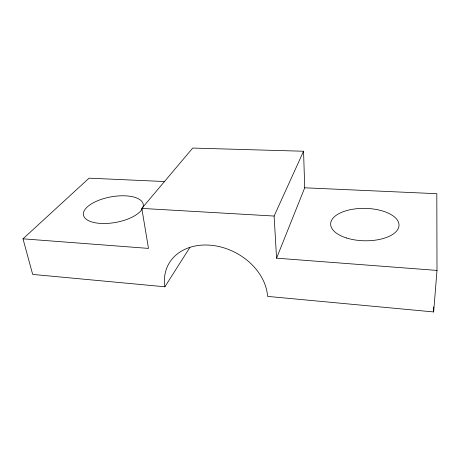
<?xml version="1.0" encoding="UTF-8"?>
<svg xmlns="http://www.w3.org/2000/svg" width="460" height="460" viewBox="0 0 460 460"><rect width="100%" height="100%" fill="white"/><g stroke="black" fill="none" stroke-linecap="round" stroke-linejoin="round"><path stroke-width="0.69" d="M164.749 181.55L89.073 178.169L23 238.826L32.677 274.413L164.904 286.787A53.969 41.981 27.6 0 1 210.99 245.266A53.969 41.981 27.6 0 1 267.588 296.395L433.648 311.938L433.676 306.947M433.648 311.938L437 270.417L436.816 193.695L304.721 187.795L276.563 258.175L437 270.417M276.563 258.175L274.114 216.05L303.554 151.242L192.711 148.062L141.806 208.409L148.488 248.4L23 238.826M164.904 286.787L189.882 247.434M141.806 208.409L274.114 216.05M303.554 151.242L304.721 187.795M142.841 207.644A30.366 12.989 -10.2 0 1 94.329 222.6A30.366 12.989 -10.2 0 1 102.39 198.996A30.366 12.989 -10.2 0 1 143.043 207.046M346.351 237.935A34.184 16.203 1.1 0 0 398.975 225.871A34.184 16.203 1.1 0 0 349.18 209.938A34.184 16.203 1.1 0 0 346.351 237.935"/></g></svg>
